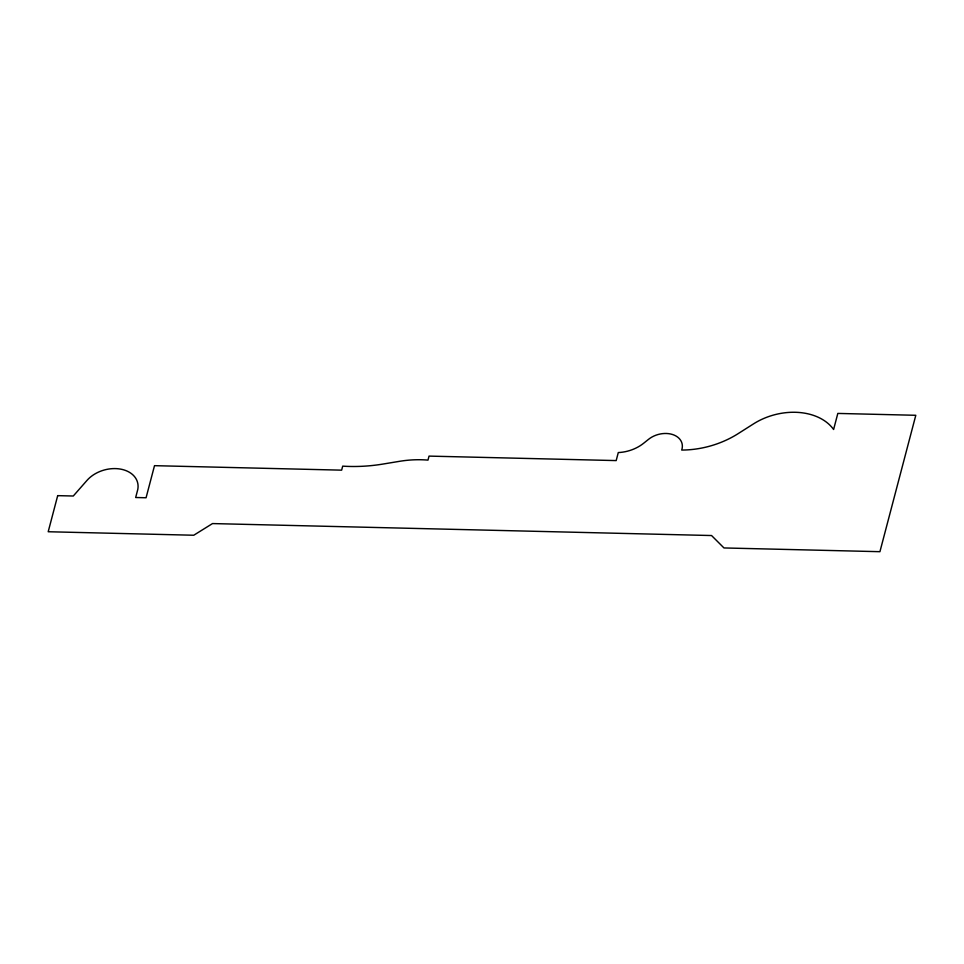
<?xml version="1.0" encoding="UTF-8"?>
<svg xmlns="http://www.w3.org/2000/svg" width="964" height="964" viewBox="0 0 964 964"><rect width="100%" height="100%" fill="white"/><g stroke="black" fill="none" stroke-linecap="round" stroke-linejoin="round"><path stroke-width="1.45" d="M57.695 495.641L48.2 531.742L193.752 535.237L212.514 523.572L711.553 535.538L723.976 547.95L879.927 551.685L915.8 415.291L837.824 413.423L833.607 429.474A55.767 40.187 -15.4 0 0 753.535 423.871L738.183 433.619A78.928 56.864 -15.4 0 1 681.717 450.055A20.581 14.822 -15.4 0 0 672.631 434.535A20.581 14.822 -15.4 0 0 648.603 439.283L643.615 443.271A33.005 23.787 -15.4 0 1 618.286 452.562L616.177 460.587L429.04 456.105L427.98 460.117A89.013 64.142 -15.4 0 0 399.53 461.322L383.07 464.046A136.31 98.22 -15.4 0 1 342.702 466.142L341.642 470.155L154.505 465.672L146.07 497.761L135.671 497.508L137.78 489.483A28.775 20.738 -15.4 0 0 120.56 469.107A28.775 20.738 -15.4 0 0 87.025 480.373L73.288 496.014L57.695 495.641"/></g></svg>
